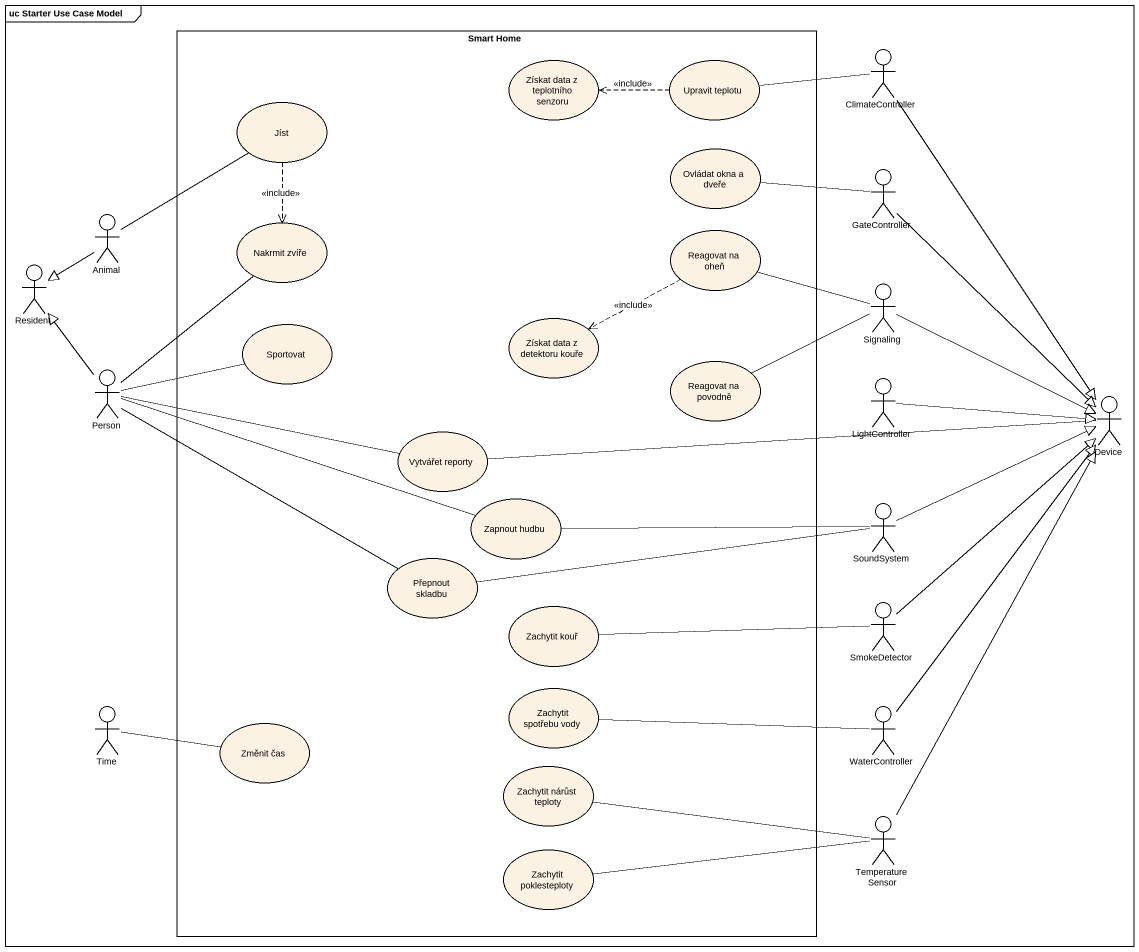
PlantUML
@startuml
mainframe uc Starter Use Case Model
rectangle "Smart Home" as Smart_Home {
  usecase "Získat data z teplotního senzoru" as Získat_data_z_teplotního
  usecase "Upravit teplotu" as Upravit_teplotu
  usecase Jíst
  usecase "Ovládat okna a dveře" as Ovládat_okna_a_dveře
  usecase "Nakrmit zvíře" as Nakrmit_zvíře
  usecase "Reagovat na oheň" as Reagovat_na_oheň
  usecase Sportovat
  usecase "Získat data z detektoru kouře" as Získat_data_z_detektoru
  usecase "Reagovat na povodně" as Reagovat_na_povodně
  usecase "Vytvářet reporty" as Vytvářet_reporty
  usecase "Zapnout hudbu" as Zapnout_hudbu
  usecase "Přepnout skladbu" as Přepnout_skladbu
  usecase "Zachytit kouř" as Zachytit_kouř
  usecase "Zachytit spotřebu vody" as Zachytit_spotřebu_vody
  usecase "Změnit čas" as Změnit_čas
  usecase "Zachytit nárůst teploty" as Zachytit_nárůst_teploty
  usecase "Zachytit poklesteploty" as Zachytit_poklesteploty
}
actor ClimateController
actor GateController
actor Animal
actor Resident
actor Signaling
actor "Person" as Person_
actor LightController
actor Device
actor SoundSystem
actor SmokeDetector
actor Time
actor WaterController
actor TemperatureSensor
Upravit_teplotu .left.> Získat_data_z_teplotního : <<include>>
ClimateController -left- Upravit_teplotu
ClimateController --|> Device
Jíst ..> Nakrmit_zvíře : <<include>>
GateController -left- Ovládat_okna_a_dveře
GateController --|> Device
Animal -up- Jíst
Animal --|> Resident
Reagovat_na_oheň .left.> Získat_data_z_detektoru : <<include>>
Signaling -left- Reagovat_na_oheň
Signaling -left- Reagovat_na_povodně
Signaling -right-|> Device
Person_ -up- Nakrmit_zvíře
Person_ -up-|> Resident
Person_ -right- Sportovat
Person_ -right- Vytvářet_reporty
Person_ -right- Zapnout_hudbu
Person_ -right- Přepnout_skladbu
LightController -right-|> Device
Device -left- Vytvářet_reporty
SoundSystem -right-|> Device
SoundSystem -left- Zapnout_hudbu
SoundSystem -left- Přepnout_skladbu
SmokeDetector -up-|> Device
SmokeDetector -left- Zachytit_kouř
Time -right- Změnit_čas
WaterController -up-|> Device
WaterController -left- Zachytit_spotřebu_vody
TemperatureSensor -up-|> Device
TemperatureSensor -left- Zachytit_nárůst_teploty
TemperatureSensor -left- Zachytit_poklesteploty
@enduml
